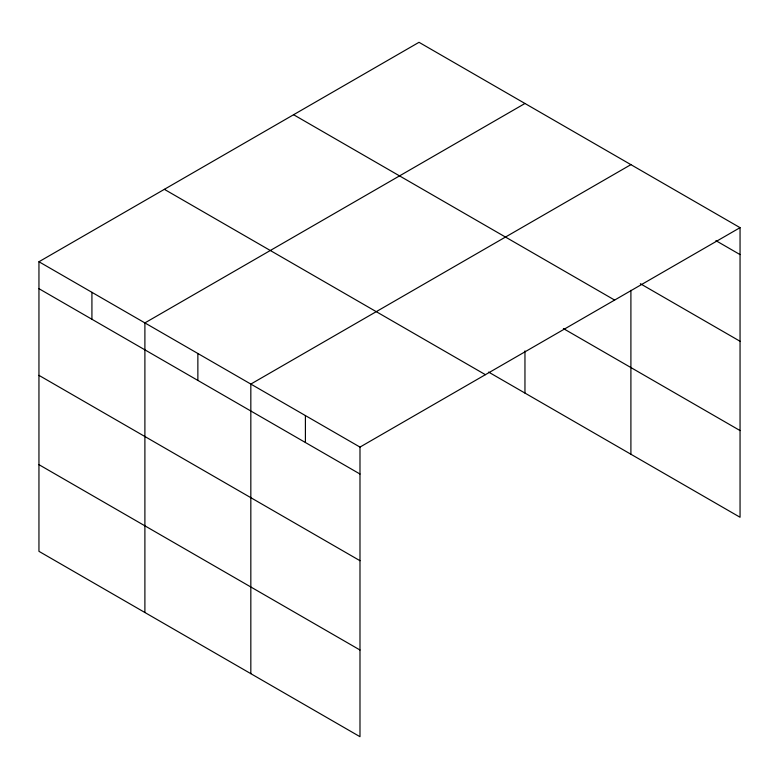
<?xml version="1.0" encoding="UTF-8"?>
<svg xmlns="http://www.w3.org/2000/svg" width="779" height="779" viewBox="0 0 779 779"><rect width="100%" height="100%" fill="white"/><g stroke="black" fill="none" stroke-linecap="round" stroke-linejoin="round"><path stroke-width="1.17" d="M38.95 261.744L359.986 447.088L359.986 736.691L38.95 551.337L38.95 261.744L419.014 42.309L740.05 227.663L740.05 517.256L488.608 372.089M524.958 103.48L144.894 322.905L144.894 612.508M630.902 164.642L250.828 384.076L250.828 673.669M359.986 447.088L740.05 227.663M715.911 240.653L740.05 254.597M640.348 283.712L740.05 341.27M293.595 114.727L614.631 300.071M563.392 328.582L740.05 430.573M164.369 189.336L485.405 374.68M38.95 288.678L359.986 474.022M38.95 375.351L359.986 560.705M38.95 464.664L359.986 650.007M630.902 290.324L630.902 454.235M524.958 350.939L524.958 393.074M305.407 415.577L305.407 442.511M197.866 353.491L197.866 380.425M91.922 292.329L91.922 319.254"/></g></svg>
